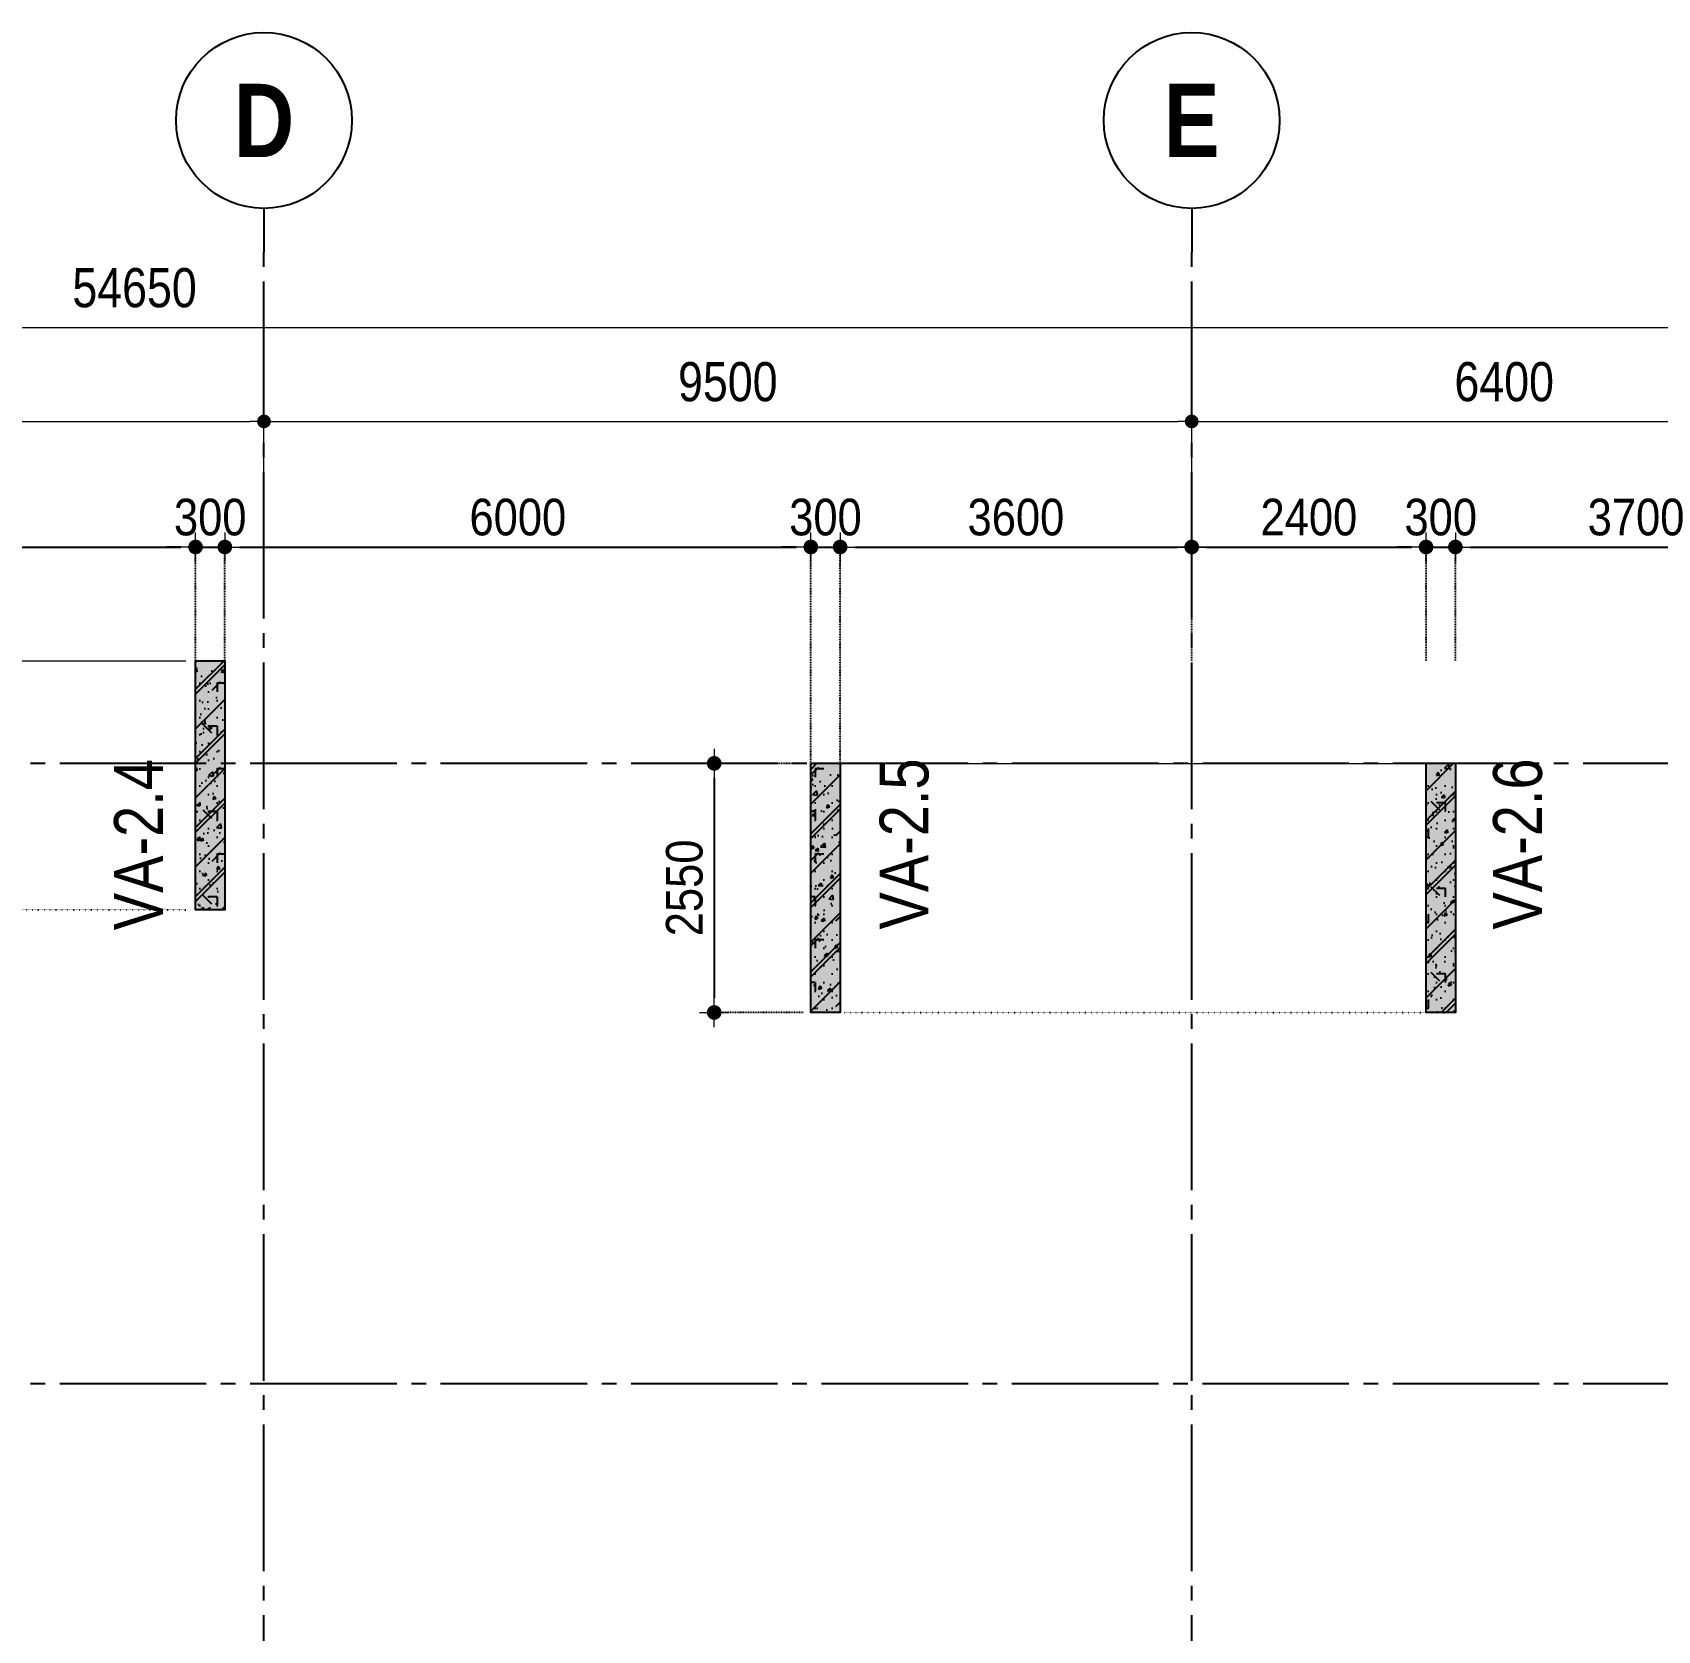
# Model space of a CAD drawing. Header units: millimetres. Extents: x -3973692 to -2843767, y 592734 to 838475.
# Drawn here: x -2922215 to -2905575, y 753354 to 769712 of the extents above; entities that cross this region are included whole.
import ezdxf
from ezdxf.enums import TextEntityAlignment as Align

# ---------------------------------------------------------------- set-up
doc = ezdxf.new("R2010")
doc.units = ezdxf.units.MM
doc.header["$MEASUREMENT"] = 0
doc.header["$PDMODE"] = 3
doc.header["$PDSIZE"] = -20
for name, pattern in [('CHG_XX_Luoi truc-Block A$0$MB_Luoi truc-150-TWA$0$Center101', [13, 10, -1, 1, -1]), ('DIVIDE2', [15.87499999999999, 6.349999999999998, -3.174999999999998, 0, -3.174999999999998, 0, -3.174999999999998]), ('DOT2', [0.125, 0, -0.125]), ('HIDDEN5', [2.8375, 1.25, -1.5875])]:
    doc.linetypes.add(name, pattern=pattern)
doc.layers.get('0').update_dxf_attribs({"lineweight": 9})
doc.layers.get('Defpoints').update_dxf_attribs({"color": 10, "lineweight": 0})
for name, color, linetype, lineweight in [("'S_General_Dim_1", 1, 'Continuous', 18), ("'S_General_Divide_3 Intermediate", 3, 'DIVIDE2', 40), ('CHG_XX_Cot_Block A-T8-15$0$DBAO', 3, 'Continuous', 13), ('CHG_XX_Luoi truc-Block A$0$Dim 200', 1, 'Continuous', 5), ('TEXT', 7, 'Continuous', 15)]:
    doc.layers.add(name, color=color, linetype=linetype, lineweight=lineweight)
for name, color, linetype in [('CHG_XX_Cot_Block A-T8-15$0$mb_cot tang 14-17 twa$0$Concrete Hatch', 218, 'Continuous'), ('CHG_XX_Cot_Block A-T8-15$0$mb_cot tang 14-17 twa$0$Concrete Line', 6, 'Continuous'), ('CHG_XX_Cot_Block A-T8-15$0$mb_cot tang 14-17 twa$0$Concrete Solid', 216, 'Continuous'), ('CHG_XX_Luoi truc-Block A$0$MB_Luoi truc-150-TWA$0$Grid', 34, 'Continuous'), ('CHG_XX_Luoi truc-Block A$0$MB_Luoi truc-150-TWA$0$Grid Line', 251, 'CHG_XX_Luoi truc-Block A$0$MB_Luoi truc-150-TWA$0$Center101'), ('dim', 1, 'Continuous')]:
    doc.layers.add(name, color=color, linetype=linetype)
doc.styles.add('arial', font='arial.ttf', dxfattribs={"width": 0.85})
doc.styles.add('CHG_XX_Luoi truc-Block A$0$MB_Luoi truc-150-TWA$0$Grid A-F$0$VNI-HelveCB', font='')
doc.styles.add('CHG_XX_Luoi truc-Block A$0$Star-HelCon', font='')
doc.styles.add('TTP-HelCon', font='')
doc.styles.get('CHG_XX_Luoi truc-Block A$0$MB_Luoi truc-150-TWA$0$Grid A-F$0$VNI-HelveCB').set_extended_font_data('VNI-Helve-Condense', bold=True)
doc.styles.get('CHG_XX_Luoi truc-Block A$0$Star-HelCon').set_extended_font_data('VNI-Helve-Condense')
doc.styles.get('TTP-HelCon').set_extended_font_data('VNI-Helve-Condense')
doc.dimstyles.new('150', dxfattribs={"dimscale": 150, "dimtxt": 2.5, "dimasz": 1, "dimexe": 0, "dimexo": 0, "dimgap": 0.75, "dimtad": 1, "dimdec": 0, "dimzin": 9, "dimdsep": 46, "dimtxsty": 'arial', "dimblk1": 'DIMDOT', "dimblk2": 'DIMDOT', "dimsah": 1, "dimcen": 2, "dimdle": 3, "dimclre": 8, "dimclrt": 2, "dimadec": 0, "dimazin": 0, "dimtfac": 1, "dimtdec": 0, "dimtix": 1, "dimtmove": 2, "dimatfit": 3, "dimldrblk": 'DIMPIJL', "dimfxl": 1, "dimtvp": 1.8, "dimtolj": 1, "dimtzin": 0, "dimarcsym": 0})
doc.dimstyles.new('CHG_XX_Luoi truc-Block A$0$Dim 200', dxfattribs={"dimscale": 200, "dimtxt": 2, "dimasz": 0.7, "dimexe": 1, "dimexo": 1, "dimgap": 1, "dimtad": 1, "dimdec": 0, "dimzin": 12, "dimdsep": 46, "dimtxsty": 'CHG_XX_Luoi truc-Block A$0$Star-HelCon', "dimblk": 'CHG_XX_Luoi truc-Block A$0$_Dot', "dimcen": 1, "dimclrd": 256, "dimclre": 256, "dimclrt": 3, "dimadec": 0, "dimazin": 0, "dimtfac": 1, "dimtdec": 0, "dimtix": 1, "dimtmove": 2, "dimatfit": 3, "dimldrblk": 'CHG_XX_Luoi truc-Block A$0$HTT Arrow 30', "dimfxl": 1, "dimtolj": 1, "dimtzin": 0, "dimarcsym": 0})

# ---------------------------------------------------------------- blocks, each defined once
blk = doc.blocks.new('*U3016')
at = {"layer": 'CHG_XX_Luoi truc-Block A$0$MB_Luoi truc-150-TWA$0$Grid', "lineweight": -2}
blk.add_line((0, 470.0000000000001), (0, 467.0000000000001), dxfattribs=at)
blk.add_circle((0, 476.0000000000001), 6, dxfattribs=at)
at = {"layer": 'CHG_XX_Luoi truc-Block A$0$MB_Luoi truc-150-TWA$0$Grid Line'}
blk.add_line((0, 0), (0, 467.0000000000001), dxfattribs=at)
at = {"layer": 'CHG_XX_Luoi truc-Block A$0$MB_Luoi truc-150-TWA$0$Grid', "lineweight": -2, "style": 'CHG_XX_Luoi truc-Block A$0$MB_Luoi truc-150-TWA$0$Grid A-F$0$VNI-HelveCB'}
for tag, p in [('GRIDSUB', (0, 476.0000000000001)), ('GRID', (0, -9))]:
    blk.add_attdef(tag, text='', height=5, dxfattribs=at).set_placement(p, align=Align.MIDDLE)
blk = doc.blocks.new('CHG_XX_Luoi truc-Block A$0$_Dot')
at = {"color": 0, "linetype": 'ByBlock', "lineweight": -2}
blk.add_line((-0.5, 0), (-1, 0), dxfattribs=at)
at = {"color": 0, "linetype": 'ByBlock', "const_width": 0.5}
blk.add_lwpolyline([(-0.25, 0, 1), (0.25, 0, 1)], format="xyb", close=True, dxfattribs=at)
blk = doc.blocks.new('*D3007')
at = {"layer": 'CHG_XX_Luoi truc-Block A$0$Dim 200', "lineweight": -2, "transparency": 16777216}
for p, q in [((22700, 154891.4125687345), (22700, 155959.6356885452)), ((28650, 154891.4125687345), (28650, 155959.6356885452)), ((22840, 155759.6356885452), (28510, 155759.6356885452))]:
    blk.add_line(p, q, dxfattribs=at)
at = {"layer": 'Defpoints', "color": 0, "transparency": 16777216}
for p in [(28650, 155759.6356885452), (22700, 154691.4125687345), (28650, 154691.4125687345)]:
    blk.add_point(p, dxfattribs=at)
at = {"layer": 'CHG_XX_Luoi truc-Block A$0$Dim 200', "lineweight": -2, "transparency": 16777216, "xscale": 140, "yscale": 140, "zscale": 140, "rotation": 180}
blk.add_blockref('CHG_XX_Luoi truc-Block A$0$_Dot', (22700, 155759.6356885452), dxfattribs=at)
at = {"layer": 'CHG_XX_Luoi truc-Block A$0$Dim 200', "lineweight": -2, "transparency": 16777216, "xscale": 140, "yscale": 140, "zscale": 140}
blk.add_blockref('CHG_XX_Luoi truc-Block A$0$_Dot', (28650, 155759.6356885452), dxfattribs=at)
at = {"layer": 'CHG_XX_Luoi truc-Block A$0$Dim 200', "color": 3, "transparency": 16777216, "insert": (25675, 156163.9023552119), "char_height": 400, "attachment_point": 5, "style": 'CHG_XX_Luoi truc-Block A$0$Star-HelCon'}
blk.add_mtext('\\A1;5950', dxfattribs=at)
blk = doc.blocks.new('CHG_XX_Luoi truc-Block A$0$HTT Arrow 30')
blk.add_hatch(color=256).paths.add_polyline_path([(-2.5, 0.3750000000000002), (-2.5, -0.3749999999999998), (0, 0)])
at = {"color": 0, "linetype": 'ByBlock', "lineweight": -2}
for p, q in [((0, 0), (-2.5, 0.3750000000000002)), ((-2.5, -0.3749999999999998), (-2.5, 0.3750000000000002)), ((0, 0), (-2.5, -0.3749999999999998))]:
    blk.add_line(p, q, dxfattribs=at)
blk = doc.blocks.new('*D3008')
at = {"layer": 'CHG_XX_Luoi truc-Block A$0$Dim 200', "lineweight": -2, "transparency": 16777216}
for p, q in [((28650, 154891.4125687345), (28650, 155959.6356885452)), ((38150, 154891.4125687345), (38150, 155959.6356885452)), ((28790, 155759.6356885452), (38010, 155759.6356885452))]:
    blk.add_line(p, q, dxfattribs=at)
at = {"layer": 'Defpoints', "color": 0, "transparency": 16777216}
for p in [(38150, 155759.6356885452), (28650, 154691.4125687345), (38150, 154691.4125687345)]:
    blk.add_point(p, dxfattribs=at)
at = {"layer": 'CHG_XX_Luoi truc-Block A$0$Dim 200', "lineweight": -2, "transparency": 16777216, "xscale": 140, "yscale": 140, "zscale": 140, "rotation": 180}
blk.add_blockref('CHG_XX_Luoi truc-Block A$0$_Dot', (28650, 155759.6356885452), dxfattribs=at)
at = {"layer": 'CHG_XX_Luoi truc-Block A$0$Dim 200', "lineweight": -2, "transparency": 16777216, "xscale": 140, "yscale": 140, "zscale": 140}
blk.add_blockref('CHG_XX_Luoi truc-Block A$0$_Dot', (38150, 155759.6356885452), dxfattribs=at)
at = {"layer": 'CHG_XX_Luoi truc-Block A$0$Dim 200', "color": 3, "transparency": 16777216, "insert": (33400, 156163.9023552119), "char_height": 400, "attachment_point": 5, "style": 'CHG_XX_Luoi truc-Block A$0$Star-HelCon'}
blk.add_mtext('\\A1;9500', dxfattribs=at)
blk = doc.blocks.new('*D3009')
at = {"layer": 'CHG_XX_Luoi truc-Block A$0$Dim 200', "lineweight": -2, "transparency": 16777216}
for p, q in [((38150, 154891.4125687345), (38150, 155959.6356885452)), ((44550, 154891.4125687345), (44550, 155959.6356885452)), ((38290, 155759.6356885452), (44410, 155759.6356885452))]:
    blk.add_line(p, q, dxfattribs=at)
at = {"layer": 'Defpoints', "color": 0, "transparency": 16777216}
for p in [(44550, 155759.6356885452), (38150, 154691.4125687345), (44550, 154691.4125687345)]:
    blk.add_point(p, dxfattribs=at)
at = {"layer": 'CHG_XX_Luoi truc-Block A$0$Dim 200', "lineweight": -2, "transparency": 16777216, "xscale": 140, "yscale": 140, "zscale": 140, "rotation": 180}
blk.add_blockref('CHG_XX_Luoi truc-Block A$0$_Dot', (38150, 155759.6356885452), dxfattribs=at)
at = {"layer": 'CHG_XX_Luoi truc-Block A$0$Dim 200', "lineweight": -2, "transparency": 16777216, "xscale": 140, "yscale": 140, "zscale": 140}
blk.add_blockref('CHG_XX_Luoi truc-Block A$0$_Dot', (44550, 155759.6356885452), dxfattribs=at)
at = {"layer": 'CHG_XX_Luoi truc-Block A$0$Dim 200', "color": 3, "transparency": 16777216, "insert": (41350, 156163.9023552119), "char_height": 400, "attachment_point": 5, "style": 'CHG_XX_Luoi truc-Block A$0$Star-HelCon'}
blk.add_mtext('\\A1;6400', dxfattribs=at)
blk = doc.blocks.new('*D3010')
at = {"layer": 'CHG_XX_Luoi truc-Block A$0$Dim 200', "lineweight": -2, "transparency": 16777216}
for p, q in [((-1.031468626855521e-13, 154891.4125687345), (2.117720963990976e-14, 156921.7787512456)), ((54650, 154891.4125687345), (54650, 156921.7787512456)), ((140, 156721.7787512456), (54510, 156721.7787512456))]:
    blk.add_line(p, q, dxfattribs=at)
at = {"layer": 'Defpoints', "color": 0, "transparency": 16777216}
for p in [(54650, 156721.7787512456), (-1.153933306770256e-13, 154691.4125687345), (54650, 154691.4125687345)]:
    blk.add_point(p, dxfattribs=at)
at = {"layer": 'CHG_XX_Luoi truc-Block A$0$Dim 200', "lineweight": -2, "transparency": 16777216, "xscale": 140, "yscale": 140, "zscale": 140, "rotation": 180}
blk.add_blockref('CHG_XX_Luoi truc-Block A$0$_Dot', (8.930741648436222e-15, 156721.7787512456), dxfattribs=at)
at = {"layer": 'CHG_XX_Luoi truc-Block A$0$Dim 200', "lineweight": -2, "transparency": 16777216, "xscale": 140, "yscale": 140, "zscale": 140}
blk.add_blockref('CHG_XX_Luoi truc-Block A$0$_Dot', (54650, 156721.7787512456), dxfattribs=at)
at = {"layer": 'CHG_XX_Luoi truc-Block A$0$Dim 200', "color": 3, "transparency": 16777216, "insert": (27325, 157126.0454179123), "char_height": 400, "attachment_point": 5, "style": 'CHG_XX_Luoi truc-Block A$0$Star-HelCon'}
blk.add_mtext('\\A1;54650', dxfattribs=at)
blk = doc.blocks.new('*U3014')
at = {"layer": 'CHG_XX_Luoi truc-Block A$0$MB_Luoi truc-150-TWA$0$Grid Line'}
blk.add_line((0, 0), (0, 404), dxfattribs=at)
at = {"layer": 'CHG_XX_Luoi truc-Block A$0$MB_Luoi truc-150-TWA$0$Grid', "lineweight": -2, "style": 'CHG_XX_Luoi truc-Block A$0$MB_Luoi truc-150-TWA$0$Grid A-F$0$VNI-HelveCB'}
for tag, p in [('GRIDSUB', (0, 413)), ('GRID', (0, -9))]:
    blk.add_attdef(tag, text='', height=5, dxfattribs=at).set_placement(p, align=Align.MIDDLE)
blk = doc.blocks.new('*U3013')
at = {"layer": 'CHG_XX_Luoi truc-Block A$0$MB_Luoi truc-150-TWA$0$Grid Line'}
blk.add_line((0, 0), (0, 403), dxfattribs=at)
at = {"layer": 'CHG_XX_Luoi truc-Block A$0$MB_Luoi truc-150-TWA$0$Grid', "lineweight": -2, "style": 'CHG_XX_Luoi truc-Block A$0$MB_Luoi truc-150-TWA$0$Grid A-F$0$VNI-HelveCB'}
for tag, p in [('GRIDSUB', (0, 412)), ('GRID', (0, -9))]:
    blk.add_attdef(tag, text='', height=5, dxfattribs=at).set_placement(p, align=Align.MIDDLE)
blk = doc.blocks.new('*U3160')
at = {"layer": 'CHG_XX_Cot_Block A-T8-15$0$mb_cot tang 14-17 twa$0$Concrete Hatch'}
h = blk.add_hatch(dxfattribs=at)
h.set_pattern_fill('CONCRETE', color=256, scale=50, style=0, pattern_type=2)
h.set_pattern_definition([(45, (1000.000000000001, -249.9999999999999), (-176.7766952966369, 176.7766952966369), []), (45, (1000.000000000001, -199.9999999999999), (-353.5533905932737, 353.5533905932738), []), (49.99999999999999, (1000.000000000001, -249.9999999999999), (358.6300913003767, -31.37606749129755), [37.5, -412.5]), (355, (1000.000000000001, -249.9999999999999), (-69.3756668065, 376.0960668500059), [30, -330]), (100.4514, (1029.885840000001, -252.6146699999999), (289.2546908570108, 344.7197710304768), [31.870095, -350.571056]), (46.18420000000001, (1000.000000000001, -149.9999999999999), (533.6205243128222, -82.75950716450905), [56.25, -618.75]), (96.6356, (1044.468372500001, -156.8966534999999), (467.3313527743517, 487.0589354502209), [47.805144, -525.8565]), (351.1842, (1000.000000000001, -149.9999999999999), (467.3309725668136, 487.0593004626623), [45, -495]), (21, (1050.000000000001, -174.9999999999999), (298.4535260592309, -201.3094453326694), [37.5, -412.5]), (326.0000000000001, (1050.000000000001, -174.9999999999999), (121.6576659607909, 362.5750225234265), [30, -330]), (71.4514, (1074.871116500001, -191.7758029999999), (420.111314290745, 161.2652483549762), [31.870095, -350.571056]), (37.50000000000001, (1000.000000000001, -249.9999999999999), (6.079927658645334, 166.4469269156558), [0, -326, 0, -335, 0, -331.25]), (7.499999999999999, (1000.000000000001, -249.9999999999999), (131.5347687210743, 197.2058559411801), [0, -191, 0, -318.5, 0, -126.25]), (327.5, (888.5000000000014, -249.9999999999999), (266.9112180862045, -11.2774358671899), [0, -125, 0, -390, 0, -517.5]), (317.5, (838.5000000000014, -249.9999999999999), (291.5930846711931, 50.05249116615882), [0, -162.5, 0, -259, 0, -367.5]), (0, (1175.000000000001, -74.99999999999989), (0, 875), [87.5, -787.5]), (0, (1437.500000000002, 100.0000000000001), (0, 875), [87.5, -787.5]), (0, (1262.500000000001, 450.0000000000001), (0, 875), [87.5, -350, 87.5, -350]), (90, (1175.000000000001, -74.99999999999989), (-875, 5.35782974626967e-14), [87.5, -787.5]), (90, (1262.500000000001, 450.0000000000001), (-875, 5.35782974626967e-14), [87.5, -787.5]), (90, (1525.000000000002, 100.0000000000001), (-875, 5.35782974626967e-14), [87.5, -787.5]), (90, (1700.000000000002, 362.5000000000001), (-875, 5.35782974626967e-14), [87.5, -787.5]), (135, (1262.500000000001, -74.99999999999989), (-875.016357447105, 8.881784197001252e-14), [123.76, -1113.7]), (135, (1350.000000000001, 450.0000000000001), (-875.016357447105, 8.881784197001252e-14), [123.76, -1113.7]), (45, (1437.500000000002, 100.0000000000001), (8.881784197001252e-14, 875.016357447105), [123.76, -247.485, 123.76, -742.455]), (0, (825.0000000000014, -249.9999999999999), (87.5, 87.5), [-175, 0])])
h.paths.add_polyline_path([(-750, 50), (-750, -249.9999999999999), (1800.000000000001, -250), (1800.000000000001, 50)])
at = {"layer": 'CHG_XX_Cot_Block A-T8-15$0$mb_cot tang 14-17 twa$0$Concrete Solid'}
blk.add_hatch(color=256, dxfattribs=at).paths.add_polyline_path([(-750, 50), (-750, -249.9999999999999), (1800.000000000001, -250), (1800.000000000001, 50)])
at = {"layer": 'CHG_XX_Cot_Block A-T8-15$0$mb_cot tang 14-17 twa$0$Concrete Line'}
blk.add_lwpolyline([(-750, 50), (-750, -249.9999999999999), (1800.000000000001, -250), (1800.000000000001, 50)], close=True, dxfattribs=at)
blk = doc.blocks.new('*U3159')
at = {"layer": 'CHG_XX_Cot_Block A-T8-15$0$mb_cot tang 14-17 twa$0$Concrete Hatch'}
h = blk.add_hatch(dxfattribs=at)
h.set_pattern_fill('CONCRETE', color=256, scale=50, style=0, pattern_type=2)
h.set_pattern_definition([(45, (1000.000000000001, -49.99999999999989), (-176.7766952966369, 176.7766952966369), []), (45, (1000.000000000001, 1.13686837721616e-13), (-353.5533905932737, 353.5533905932738), []), (49.99999999999999, (1000.000000000001, -49.99999999999989), (358.6300913003767, -31.37606749129755), [37.5, -412.5]), (355, (1000.000000000001, -49.99999999999989), (-69.3756668065, 376.0960668500059), [30, -330]), (100.4514, (1029.885840000001, -52.61466999999988), (289.2546908570108, 344.7197710304768), [31.870095, -350.571056]), (46.18420000000001, (1000.000000000001, 50.00000000000011), (533.6205243128222, -82.75950716450905), [56.25, -618.75]), (96.6356, (1044.468372500001, 43.1033465000001), (467.3313527743517, 487.0589354502209), [47.805144, -525.8565]), (351.1842, (1000.000000000001, 50.00000000000011), (467.3309725668136, 487.0593004626623), [45, -495]), (21, (1050.000000000001, 25.00000000000011), (298.4535260592309, -201.3094453326694), [37.5, -412.5]), (326.0000000000001, (1050.000000000001, 25.00000000000011), (121.6576659607909, 362.5750225234265), [30, -330]), (71.4514, (1074.871116500001, 8.224197000000117), (420.111314290745, 161.2652483549762), [31.870095, -350.571056]), (37.50000000000001, (1000.000000000001, -49.99999999999989), (6.079927658645334, 166.4469269156558), [0, -326, 0, -335, 0, -331.25]), (7.499999999999999, (1000.000000000001, -49.99999999999989), (131.5347687210743, 197.2058559411801), [0, -191, 0, -318.5, 0, -126.25]), (327.5, (888.5000000000007, -49.99999999999989), (266.9112180862045, -11.2774358671899), [0, -125, 0, -390, 0, -517.5]), (317.5, (838.5000000000007, -49.99999999999989), (291.5930846711931, 50.05249116615882), [0, -162.5, 0, -259, 0, -367.5]), (0, (1175.000000000001, 125.0000000000001), (0, 875), [87.5, -787.5]), (0, (1437.500000000001, 300.0000000000001), (0, 875), [87.5, -787.5]), (0, (1262.500000000001, 650.0000000000001), (0, 875), [87.5, -350, 87.5, -350]), (90, (1175.000000000001, 125.0000000000001), (-875, 5.35782974626967e-14), [87.5, -787.5]), (90, (1262.500000000001, 650.0000000000001), (-875, 5.35782974626967e-14), [87.5, -787.5]), (90, (1525.000000000001, 300.0000000000001), (-875, 5.35782974626967e-14), [87.5, -787.5]), (90, (1700.000000000001, 562.5000000000001), (-875, 5.35782974626967e-14), [87.5, -787.5]), (135, (1262.500000000001, 125.0000000000001), (-875.016357447105, 8.881784197001252e-14), [123.76, -1113.7]), (135, (1350.000000000001, 650.0000000000001), (-875.016357447105, 8.881784197001252e-14), [123.76, -1113.7]), (45, (1437.500000000001, 300.0000000000001), (8.881784197001252e-14, 875.016357447105), [123.76, -247.485, 123.76, -742.455]), (0, (825.0000000000007, -49.99999999999989), (87.5, 87.5), [-175, 0])])
h.paths.add_polyline_path([(-750, 150), (-750, -149.9999999999999), (1800.000000000001, -150), (1800.000000000001, 150)])
at = {"layer": 'CHG_XX_Cot_Block A-T8-15$0$mb_cot tang 14-17 twa$0$Concrete Solid'}
blk.add_hatch(color=256, dxfattribs=at).paths.add_polyline_path([(-750, 150), (-750, -149.9999999999999), (1800.000000000001, -150), (1800.000000000001, 150)])
at = {"layer": 'CHG_XX_Cot_Block A-T8-15$0$mb_cot tang 14-17 twa$0$Concrete Line'}
blk.add_lwpolyline([(-750, 150), (-750, -149.9999999999999), (1800.000000000001, -150), (1800.000000000001, 150)], close=True, dxfattribs=at)
blk = doc.blocks.new('DIMDOT')
for p, q in [((1, 0), (-1, 0)), ((0, -1), (0, 1))]:
    blk.add_line(p, q)
at = {"const_width": 0.5}
blk.add_lwpolyline([(-0.25, 0, 1), (0.25, 0, 1)], format="xyb", close=True, dxfattribs=at)
blk = doc.blocks.new('*D713')
at = {"layer": "'S_General_Dim_1", "color": 8, "linetype": 'HIDDEN5', "lineweight": -2, "transparency": 16777216}
for p, q in [((-2926445.198556936, 763280.6478173732), (-2926445.198556936, 764445.123200937)), ((-2920545.198559343, 763281.0114495857), (-2920545.198559343, 764445.123200937))]:
    blk.add_line(p, q, dxfattribs=at)
at = {"layer": "'S_General_Dim_1", "color": 0, "lineweight": -2, "transparency": 16777216}
blk.add_line((-2926295.198556936, 764445.123200937), (-2920695.198559343, 764445.123200937), dxfattribs=at)
at = {"layer": 'Defpoints', "color": 0, "transparency": 16777216}
for p in [(-2920545.198559343, 764445.123200937), (-2926445.198556936, 763280.6478173732), (-2920545.198559343, 763281.0114495857)]:
    blk.add_point(p, dxfattribs=at)
at = {"layer": "'S_General_Dim_1", "color": 0, "lineweight": -2, "transparency": 16777216, "xscale": 150, "yscale": 150, "zscale": 150, "rotation": 180}
blk.add_blockref('DIMDOT', (-2926445.198556936, 764445.123200937), dxfattribs=at)
at = {"layer": "'S_General_Dim_1", "color": 0, "lineweight": -2, "transparency": 16777216, "xscale": 150, "yscale": 150, "zscale": 150}
blk.add_blockref('DIMDOT', (-2920545.198559343, 764445.123200937), dxfattribs=at)
at = {"layer": "'S_General_Dim_1", "color": 2, "transparency": 16777216, "insert": (-2923495.19855814, 764749.0880713327), "char_height": 375, "attachment_point": 5, "style": 'arial'}
blk.add_mtext('\\A1;5900', dxfattribs=at)
blk = doc.blocks.new('DIMPIJL')
at = {"linetype": 'ByBlock'}
blk.add_solid([(-2.5, 0.4166666666666686), (-2.5, -0.4166666666666686), (0, 0)], dxfattribs=at)
blk = doc.blocks.new('*D714')
at = {"layer": "'S_General_Dim_1", "color": 0, "lineweight": -2, "transparency": 16777216}
for p, q in [((-2920695.198559343, 764445.123200937), (-2920845.198559343, 764445.123200937)), ((-2920545.198559343, 764445.123200937), (-2920245.529619133, 764445.123200937)), ((-2920095.529619133, 764445.123200937), (-2919945.529619133, 764445.123200937))]:
    blk.add_line(p, q, dxfattribs=at)
at = {"layer": "'S_General_Dim_1", "color": 8, "linetype": 'HIDDEN5', "lineweight": -2, "transparency": 16777216}
for p, q in [((-2920545.198559343, 763281.0114495857), (-2920545.198559343, 764445.123200937)), ((-2920245.529619133, 763281.0114495947), (-2920245.529619133, 764445.123200937))]:
    blk.add_line(p, q, dxfattribs=at)
at = {"layer": 'Defpoints', "color": 0, "transparency": 16777216}
for p in [(-2920245.529619133, 764445.123200937), (-2920545.198559343, 763281.0114495857), (-2920245.529619133, 763281.0114495947)]:
    blk.add_point(p, dxfattribs=at)
at = {"layer": "'S_General_Dim_1", "color": 0, "lineweight": -2, "transparency": 16777216, "xscale": 150, "yscale": 150, "zscale": 150}
blk.add_blockref('DIMDOT', (-2920545.198559343, 764445.123200937), dxfattribs=at)
at = {"layer": "'S_General_Dim_1", "color": 0, "lineweight": -2, "transparency": 16777216, "xscale": 150, "yscale": 150, "zscale": 150, "rotation": 180}
blk.add_blockref('DIMDOT', (-2920245.529619133, 764445.123200937), dxfattribs=at)
at = {"layer": "'S_General_Dim_1", "color": 2, "transparency": 16777216, "insert": (-2920395.364089238, 764749.2159703777), "char_height": 375, "attachment_point": 5, "style": 'arial'}
blk.add_mtext('\\A1;300', dxfattribs=at)
blk = doc.blocks.new('*D715')
at = {"layer": "'S_General_Dim_1", "color": 8, "linetype": 'HIDDEN5', "lineweight": -2, "transparency": 16777216}
for p, q in [((-2920245.529619133, 763281.0114495947), (-2920245.529619133, 764445.123200937)), ((-2914245.198556936, 762231.0114443353), (-2914245.198556936, 764445.123200937))]:
    blk.add_line(p, q, dxfattribs=at)
at = {"layer": "'S_General_Dim_1", "color": 0, "lineweight": -2, "transparency": 16777216}
blk.add_line((-2920095.529619133, 764445.123200937), (-2914395.198556936, 764445.123200937), dxfattribs=at)
at = {"layer": 'Defpoints', "color": 0, "transparency": 16777216}
for p in [(-2914245.198556936, 764445.123200937), (-2920245.529619133, 763281.0114495947), (-2914245.198556936, 762231.0114443353)]:
    blk.add_point(p, dxfattribs=at)
at = {"layer": "'S_General_Dim_1", "color": 0, "lineweight": -2, "transparency": 16777216, "xscale": 150, "yscale": 150, "zscale": 150, "rotation": 180}
blk.add_blockref('DIMDOT', (-2920245.529619133, 764445.123200937), dxfattribs=at)
at = {"layer": "'S_General_Dim_1", "color": 0, "lineweight": -2, "transparency": 16777216, "xscale": 150, "yscale": 150, "zscale": 150}
blk.add_blockref('DIMDOT', (-2914245.198556936, 764445.123200937), dxfattribs=at)
at = {"layer": "'S_General_Dim_1", "color": 2, "transparency": 16777216, "insert": (-2917245.364088034, 764749.0880713327), "char_height": 375, "attachment_point": 5, "style": 'arial'}
blk.add_mtext('\\A1;6000', dxfattribs=at)
blk = doc.blocks.new('*D716')
at = {"layer": "'S_General_Dim_1", "color": 0, "lineweight": -2, "transparency": 16777216}
for p, q in [((-2914395.198556936, 764445.123200937), (-2914545.198556936, 764445.123200937)), ((-2914245.198556936, 764445.123200937), (-2913945.198556936, 764445.123200937)), ((-2913795.198556936, 764445.123200937), (-2913645.198556936, 764445.123200937))]:
    blk.add_line(p, q, dxfattribs=at)
at = {"layer": "'S_General_Dim_1", "color": 8, "linetype": 'HIDDEN5', "lineweight": -2, "transparency": 16777216}
for p, q in [((-2914245.198556936, 762231.0114443353), (-2914245.198556936, 764445.123200937)), ((-2913945.198556936, 762231.0114443353), (-2913945.198556936, 764445.123200937))]:
    blk.add_line(p, q, dxfattribs=at)
at = {"layer": 'Defpoints', "color": 0, "transparency": 16777216}
for p in [(-2913945.198556936, 764445.123200937), (-2914245.198556936, 762231.0114443353), (-2913945.198556936, 762231.0114443353)]:
    blk.add_point(p, dxfattribs=at)
at = {"layer": "'S_General_Dim_1", "color": 0, "lineweight": -2, "transparency": 16777216, "xscale": 150, "yscale": 150, "zscale": 150}
blk.add_blockref('DIMDOT', (-2914245.198556936, 764445.123200937), dxfattribs=at)
at = {"layer": "'S_General_Dim_1", "color": 0, "lineweight": -2, "transparency": 16777216, "xscale": 150, "yscale": 150, "zscale": 150, "rotation": 180}
blk.add_blockref('DIMDOT', (-2913945.198556936, 764445.123200937), dxfattribs=at)
at = {"layer": "'S_General_Dim_1", "color": 2, "transparency": 16777216, "insert": (-2914095.198556936, 764749.2159703777), "char_height": 375, "attachment_point": 5, "style": 'arial'}
blk.add_mtext('\\A1;300', dxfattribs=at)
blk = doc.blocks.new('*D717')
at = {"layer": "'S_General_Dim_1", "color": 8, "linetype": 'HIDDEN5', "lineweight": -2, "transparency": 16777216}
for p, q in [((-2913945.198556936, 762231.0114443353), (-2913945.198556936, 764445.123200937)), ((-2910345.198556936, 763281.0114495947), (-2910345.198556936, 764445.123200937))]:
    blk.add_line(p, q, dxfattribs=at)
at = {"layer": "'S_General_Dim_1", "color": 0, "lineweight": -2, "transparency": 16777216}
blk.add_line((-2913795.198556936, 764445.123200937), (-2910495.198556936, 764445.123200937), dxfattribs=at)
at = {"layer": 'Defpoints', "color": 0, "transparency": 16777216}
for p in [(-2910345.198556936, 764445.123200937), (-2910345.198556936, 763281.0114495947), (-2913945.198556936, 762231.0114443353)]:
    blk.add_point(p, dxfattribs=at)
at = {"layer": "'S_General_Dim_1", "color": 0, "lineweight": -2, "transparency": 16777216, "xscale": 150, "yscale": 150, "zscale": 150, "rotation": 180}
blk.add_blockref('DIMDOT', (-2913945.198556936, 764445.123200937), dxfattribs=at)
at = {"layer": "'S_General_Dim_1", "color": 0, "lineweight": -2, "transparency": 16777216, "xscale": 150, "yscale": 150, "zscale": 150}
blk.add_blockref('DIMDOT', (-2910345.198556936, 764445.123200937), dxfattribs=at)
at = {"layer": "'S_General_Dim_1", "color": 2, "transparency": 16777216, "insert": (-2912145.198556936, 764749.2159703777), "char_height": 375, "attachment_point": 5, "style": 'arial'}
blk.add_mtext('\\A1;3600', dxfattribs=at)
blk = doc.blocks.new('*D718')
at = {"layer": "'S_General_Dim_1", "color": 8, "linetype": 'HIDDEN5', "lineweight": -2, "transparency": 16777216}
for p, q in [((-2910345.198556936, 763281.0114495947), (-2910345.198556936, 764445.123200937)), ((-2907945.198556936, 763281.0114495947), (-2907945.198556936, 764445.123200937))]:
    blk.add_line(p, q, dxfattribs=at)
at = {"layer": "'S_General_Dim_1", "color": 0, "lineweight": -2, "transparency": 16777216}
blk.add_line((-2910195.198556936, 764445.123200937), (-2908095.198556936, 764445.123200937), dxfattribs=at)
at = {"layer": 'Defpoints', "color": 0, "transparency": 16777216}
for p in [(-2907945.198556936, 764445.123200937), (-2910345.198556936, 763281.0114495947), (-2907945.198556936, 763281.0114495947)]:
    blk.add_point(p, dxfattribs=at)
at = {"layer": "'S_General_Dim_1", "color": 0, "lineweight": -2, "transparency": 16777216, "xscale": 150, "yscale": 150, "zscale": 150, "rotation": 180}
blk.add_blockref('DIMDOT', (-2910345.198556936, 764445.123200937), dxfattribs=at)
at = {"layer": "'S_General_Dim_1", "color": 0, "lineweight": -2, "transparency": 16777216, "xscale": 150, "yscale": 150, "zscale": 150}
blk.add_blockref('DIMDOT', (-2907945.198556936, 764445.123200937), dxfattribs=at)
at = {"layer": "'S_General_Dim_1", "color": 2, "transparency": 16777216, "insert": (-2909145.198556936, 764749.0880713327), "char_height": 375, "attachment_point": 5, "style": 'arial'}
blk.add_mtext('\\A1;2400', dxfattribs=at)
blk = doc.blocks.new('*D719')
at = {"layer": "'S_General_Dim_1", "color": 0, "lineweight": -2, "transparency": 16777216}
for p, q in [((-2908095.198556936, 764445.123200937), (-2908245.198556936, 764445.123200937)), ((-2907945.198556936, 764445.123200937), (-2907645.198556936, 764445.123200937)), ((-2907495.198556936, 764445.123200937), (-2907345.198556936, 764445.123200937))]:
    blk.add_line(p, q, dxfattribs=at)
at = {"layer": "'S_General_Dim_1", "color": 8, "linetype": 'HIDDEN5', "lineweight": -2, "transparency": 16777216}
for p, q in [((-2907945.198556936, 763281.0114495947), (-2907945.198556936, 764445.123200937)), ((-2907645.198556936, 763281.0114495947), (-2907645.198556936, 764445.123200937))]:
    blk.add_line(p, q, dxfattribs=at)
at = {"layer": 'Defpoints', "color": 0, "transparency": 16777216}
for p in [(-2907645.198556936, 764445.123200937), (-2907945.198556936, 763281.0114495947), (-2907645.198556936, 763281.0114495947)]:
    blk.add_point(p, dxfattribs=at)
at = {"layer": "'S_General_Dim_1", "color": 0, "lineweight": -2, "transparency": 16777216, "xscale": 150, "yscale": 150, "zscale": 150}
blk.add_blockref('DIMDOT', (-2907945.198556936, 764445.123200937), dxfattribs=at)
at = {"layer": "'S_General_Dim_1", "color": 0, "lineweight": -2, "transparency": 16777216, "xscale": 150, "yscale": 150, "zscale": 150, "rotation": 180}
blk.add_blockref('DIMDOT', (-2907645.198556936, 764445.123200937), dxfattribs=at)
at = {"layer": "'S_General_Dim_1", "color": 2, "transparency": 16777216, "insert": (-2907795.198556936, 764749.2159703777), "char_height": 375, "attachment_point": 5, "style": 'arial'}
blk.add_mtext('\\A1;300', dxfattribs=at)
blk = doc.blocks.new('*D720')
at = {"layer": "'S_General_Dim_1", "color": 8, "linetype": 'HIDDEN5', "lineweight": -2, "transparency": 16777216}
for p, q in [((-2907645.198556936, 763281.0114495947), (-2907645.198556936, 764445.123200937)), ((-2903945.198556936, 763281.0114495947), (-2903945.198556936, 764445.123200937))]:
    blk.add_line(p, q, dxfattribs=at)
at = {"layer": "'S_General_Dim_1", "color": 0, "lineweight": -2, "transparency": 16777216}
blk.add_line((-2907495.198556936, 764445.123200937), (-2904095.198556936, 764445.123200937), dxfattribs=at)
at = {"layer": 'Defpoints', "color": 0, "transparency": 16777216}
for p in [(-2903945.198556936, 764445.123200937), (-2907645.198556936, 763281.0114495947), (-2903945.198556936, 763281.0114495947)]:
    blk.add_point(p, dxfattribs=at)
at = {"layer": "'S_General_Dim_1", "color": 0, "lineweight": -2, "transparency": 16777216, "xscale": 150, "yscale": 150, "zscale": 150, "rotation": 180}
blk.add_blockref('DIMDOT', (-2907645.198556936, 764445.123200937), dxfattribs=at)
at = {"layer": "'S_General_Dim_1", "color": 0, "lineweight": -2, "transparency": 16777216, "xscale": 150, "yscale": 150, "zscale": 150}
blk.add_blockref('DIMDOT', (-2903945.198556936, 764445.123200937), dxfattribs=at)
at = {"layer": "'S_General_Dim_1", "color": 2, "transparency": 16777216, "insert": (-2905795.198556936, 764749.2159703777), "char_height": 375, "attachment_point": 5, "style": 'arial'}
blk.add_mtext('\\A1;3700', dxfattribs=at)
blk = doc.blocks.new('*D726')
at = {"layer": "'S_General_Dim_1", "color": 8, "linetype": 'HIDDEN5', "lineweight": -2, "transparency": 16777216}
for p, q in [((-2914325.188138756, 762230.6471381313), (-2915234.783309248, 762230.6471381313)), ((-2914325.188138756, 759680.6471381313), (-2915234.783309248, 759680.6471381313))]:
    blk.add_line(p, q, dxfattribs=at)
at = {"layer": "'S_General_Dim_1", "color": 0, "lineweight": -2, "transparency": 16777216}
blk.add_line((-2915234.783309248, 762080.6471381313), (-2915234.783309248, 759830.6471381313), dxfattribs=at)
at = {"layer": 'Defpoints', "color": 0, "transparency": 16777216}
for p in [(-2914325.188138756, 762230.6471381313), (-2915234.783309248, 759680.6471381313), (-2914325.188138756, 759680.6471381313)]:
    blk.add_point(p, dxfattribs=at)
at = {"layer": "'S_General_Dim_1", "color": 0, "lineweight": -2, "transparency": 16777216, "xscale": 150, "yscale": 150, "zscale": 150}
for p, rotation in [((-2915234.783309248, 762230.6471381313), 90), ((-2915234.783309248, 759680.6471381313), 270)]:
    blk.add_blockref('DIMDOT', p, dxfattribs=dict(at, rotation=rotation))
at = {"layer": "'S_General_Dim_1", "color": 2, "transparency": 16777216, "insert": (-2915538.748179643, 760955.6471381321), "char_height": 375, "attachment_point": 5, "rotation": 90, "style": 'arial'}
blk.add_mtext('\\A1;2550', dxfattribs=at)
blk = doc.blocks.new('a')
at = {"layer": 'TEXT', "color": 3, "style": 'TTP-HelCon'}
for s, p in [('VA-2.4', (27615.51745920861, -1698.305528788827)), ('VA-2.5', (35454.3400943093, -1691.081610463094)), ('VA-2.6', (41736.3400943093, -1691.081610463094))]:
    blk.add_text(s, height=500, rotation=90, dxfattribs=at).set_placement(p)
blk = doc.blocks.new('CHG_XX_Luoi truc-Block A')
at = {"layer": 'CHG_XX_Luoi truc-Block A$0$MB_Luoi truc-150-TWA$0$Grid'}
ref = blk.add_blockref('*U3016', (28650, 87440.67921933654), dxfattribs=dict(at, xscale=150, yscale=150, zscale=150))
ref.add_attrib('GRIDSUB', 'D', dxfattribs={"lineweight": -2, "height": 750, "style": 'CHG_XX_Luoi truc-Block A$0$MB_Luoi truc-150-TWA$0$Grid A-F$0$VNI-HelveCB'}).set_placement((28650, 158840.6792193365), align=Align.MIDDLE)
ref = blk.add_blockref('*U3016', (38150, 87440.67921933654), dxfattribs=dict(at, xscale=150, yscale=150, zscale=150))
ref.add_attrib('GRIDSUB', 'E', dxfattribs={"lineweight": -2, "height": 750, "style": 'CHG_XX_Luoi truc-Block A$0$MB_Luoi truc-150-TWA$0$Grid A-F$0$VNI-HelveCB'}).set_placement((38150, 158840.6792193365), align=Align.MIDDLE)
at = {"layer": 'CHG_XX_Luoi truc-Block A$0$MB_Luoi truc-150-TWA$0$Grid', "xscale": -150, "yscale": 150, "zscale": 150, "rotation": 90}
for name, p in [('*U3013', (57309.50927037185, 152259.6356885452)), ('*U3014', (57309.50927037185, 145909.6356885452))]:
    blk.add_blockref(name, p, dxfattribs=at)
at = {"layer": 'CHG_XX_Luoi truc-Block A$0$Dim 200'}
for base, p1, p2, picture, middle in [((54650, 156721.7787512456), (-1.153933306770256e-13, 154691.4125687345), (54650, 154691.4125687345), '*D3010', (27325, 157126.0454179123)), ((28650, 155759.6356885452), (22700, 154691.4125687345), (28650, 154691.4125687345), '*D3007', (25675, 156163.9023552119)), ((38150, 155759.6356885452), (28650, 154691.4125687345), (38150, 154691.4125687345), '*D3008', (33400, 156163.9023552119)), ((44550, 155759.6356885452), (38150, 154691.4125687345), (44550, 154691.4125687345), '*D3009', (41350, 156163.9023552119))]:
    dim = blk.add_linear_dim(base=base, p1=p1, p2=p2, dimstyle='CHG_XX_Luoi truc-Block A$0$Dim 200', dxfattribs=at)
    dim.commit()
    dim.dimension.update_dxf_attribs({"geometry": picture, "text_midpoint": middle})
blk = doc.blocks.new('CHG_XX_Cot_Block A-T8-15')
at = {"layer": 'CHG_XX_Cot_Block A-T8-15$0$DBAO'}
blk.add_blockref('CHG_XX_Luoi truc-Block A', (8014952.261310224, 1085573.729690651), dxfattribs=at)
at = {"layer": 'CHG_XX_Cot_Block A-T8-15$0$mb_cot tang 14-17 twa$0$Concrete Line', "xscale": -1, "rotation": 90}
for name, p in [('*U3160', (8042952.261307818, 1238133.72969065)), ('*U3160', (8049252.261310224, 1237083.7296854)), ('*U3159', (8055652.261310224, 1237083.729690651))]:
    blk.add_blockref(name, p, dxfattribs=at)

msp = doc.modelspace()

# ---------------------------------------------------------------- linework, layer by layer
at = {"layer": "'S_General_Dim_1", "ltscale": 1000}
for p, q in [((-2935845.198556936, 763280.6471433816), (-2920645.529619133, 763280.6482332165)), ((-2913900.188138756, 762230.6471381311), (-2907745.198556936, 762230.6471381311))]:
    msp.add_line(p, q, dxfattribs=at)
at = {"layer": 'dim', "linetype": 'DOT2', "ltscale": 10}
for p, q in [((-2935845.198771207, 760730.6471433816), (-2920645.529833403, 760730.6482332165)), ((-2913900.188138756, 759680.6471381311), (-2907745.198556936, 759680.6471381311))]:
    msp.add_line(p, q, dxfattribs=at)

# ---------------------------------------------------------------- block references
at = {"layer": "'S_General_Divide_3 Intermediate"}
msp.add_blockref('CHG_XX_Cot_Block A-T8-15', (-10963447.45986716, -475602.7182410646), dxfattribs=at)
at = {"layer": 'TEXT'}
msp.add_blockref('a', (-2948495.198556936, 762221.0114495861), dxfattribs=at)

# ---------------------------------------------------------------- dimensions: what is measured, and where the dimension line sits
at = {"layer": "'S_General_Dim_1"}
for base, p1, p2, picture, middle in [((-2920545.198559343, 764445.123200937), (-2926445.198556936, 763280.6478173732), (-2920545.198559343, 763281.0114495857), '*D713', (-2923495.19855814, 764749.0880713327)), ((-2920245.529619133, 764445.123200937), (-2920545.198559343, 763281.0114495857), (-2920245.529619133, 763281.0114495947), '*D714', (-2920395.364089238, 764749.2159703777)), ((-2914245.198556936, 764445.123200937), (-2920245.529619133, 763281.0114495947), (-2914245.198556936, 762231.0114443353), '*D715', (-2917245.364088034, 764749.0880713327)), ((-2913945.198556936, 764445.123200937), (-2914245.198556936, 762231.0114443353), (-2913945.198556936, 762231.0114443353), '*D716', (-2914095.198556936, 764749.2159703777)), ((-2910345.198556936, 764445.123200937), (-2913945.198556936, 762231.0114443353), (-2910345.198556936, 763281.0114495947), '*D717', (-2912145.198556936, 764749.2159703777)), ((-2907945.198556936, 764445.123200937), (-2910345.198556936, 763281.0114495947), (-2907945.198556936, 763281.0114495947), '*D718', (-2909145.198556936, 764749.0880713327)), ((-2907645.198556936, 764445.123200937), (-2907945.198556936, 763281.0114495947), (-2907645.198556936, 763281.0114495947), '*D719', (-2907795.198556936, 764749.2159703777)), ((-2903945.198556936, 764445.123200937), (-2907645.198556936, 763281.0114495947), (-2903945.198556936, 763281.0114495947), '*D720', (-2905795.198556936, 764749.2159703777))]:
    dim = msp.add_linear_dim(base=base, p1=p1, p2=p2, dimstyle='150', dxfattribs=at)
    dim.commit()
    dim.dimension.update_dxf_attribs({"geometry": picture, "text_midpoint": middle})
dim = msp.add_linear_dim(base=(-2915234.783309248, 759680.6471381313), p1=(-2914325.188138756, 762230.6471381311), p2=(-2914325.188138756, 759680.6471381311), angle=90, dimstyle='150', dxfattribs=at)
dim.commit()
dim.dimension.update_dxf_attribs({"geometry": '*D726', "text_midpoint": (-2915538.748179643, 760955.6471381321)})

doc.saveas('drawing.dxf')
